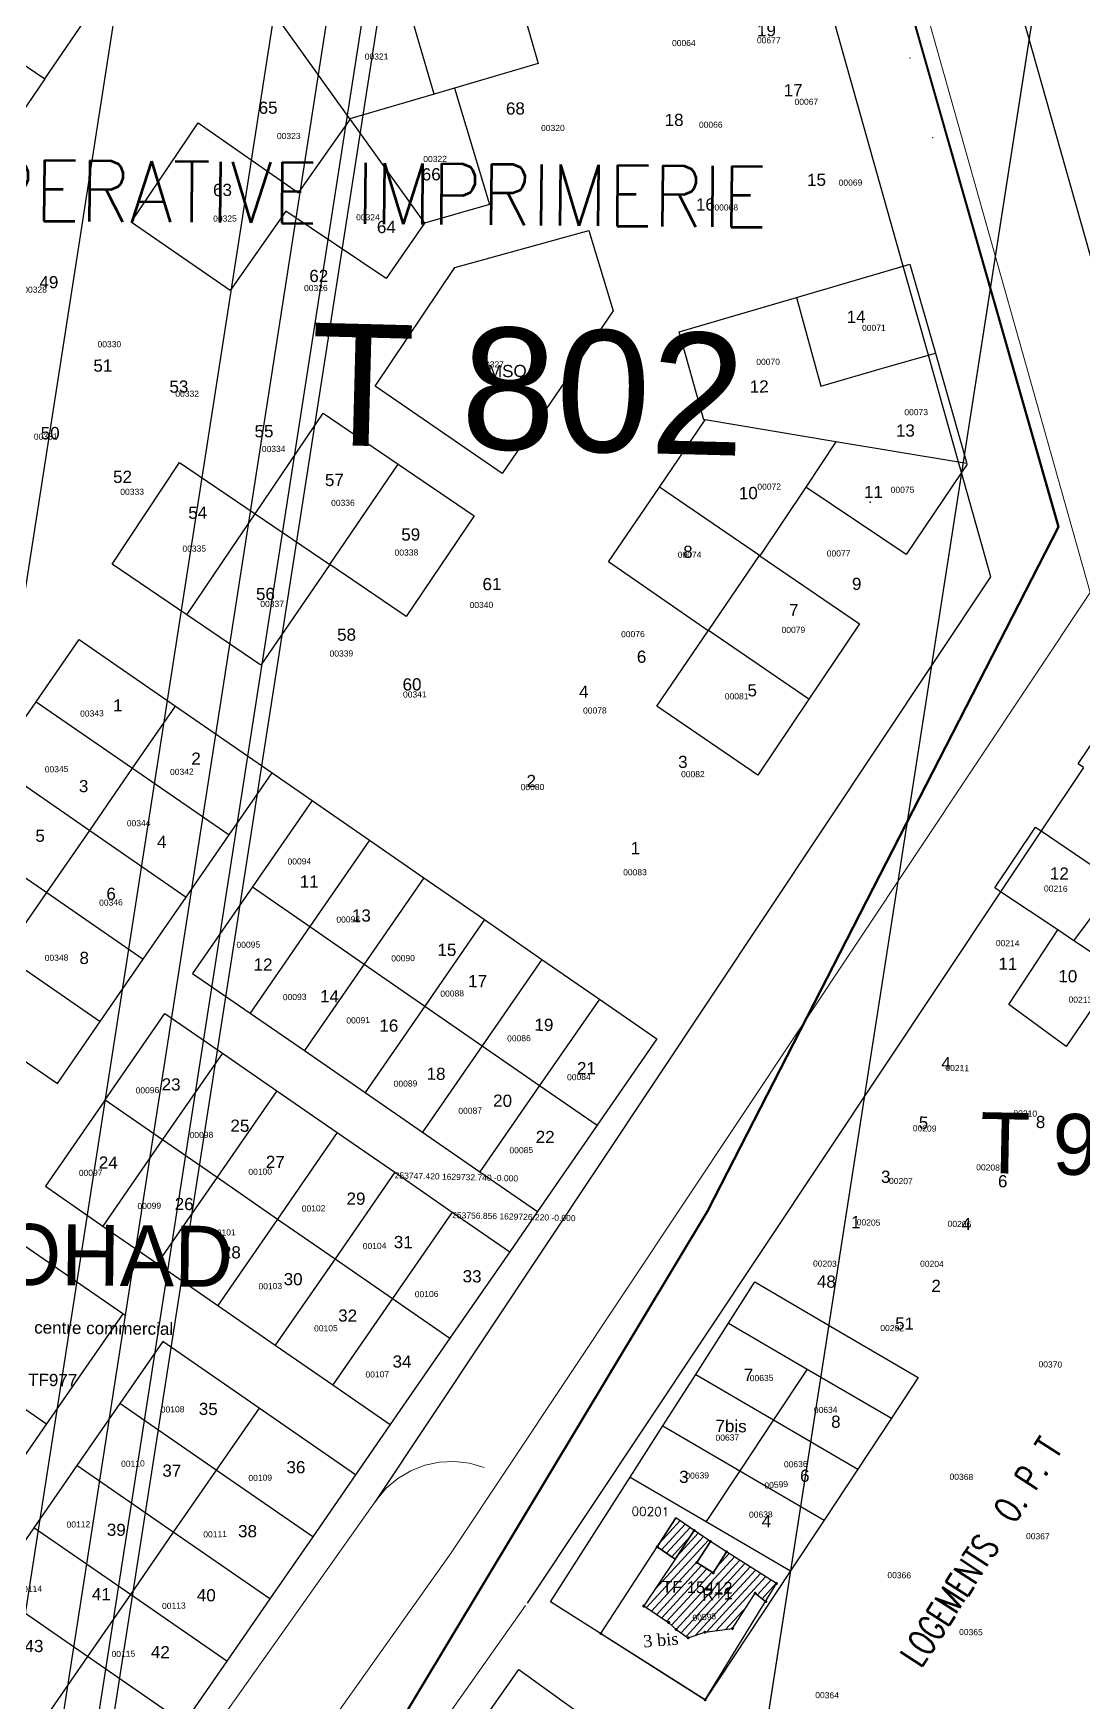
# Model space of a CAD drawing. Header units: metres. Extents: x 0 to 1324930, y 0 to 1631912.
# Drawn here: x 253688.1 to 253860.4, y 1629645.8 to 1629919.7 of the extents above; entities that cross this region are included whole.
import ezdxf
from ezdxf.enums import TextEntityAlignment as Align

# ---------------------------------------------------------------- set-up
doc = ezdxf.new("R2010")
doc.units = ezdxf.units.M
doc.header["$MEASUREMENT"] = 0
for name, color, linetype in [('A_revoir_geometrie_aberrante', 7, 'Continuous'), ('A_revoir_niveau_0', 7, 'Continuous'), ('historique_numero_parcelle', 7, 'Continuous'), ('limites_parcelles', 7, 'Continuous'), ('limites_sections', 7, 'Continuous'), ('numero_lot', 7, 'Continuous'), ('numero_parcelle', 7, 'Continuous'), ('toponymie', 7, 'Continuous')]:
    doc.layers.add(name, color=color, linetype=linetype)
for name, color, linetype, lineweight in [('Autorisation de Morceller', 7, 'Continuous', 0), ('CABA', 7, 'Continuous', 0), ('emprise_ht_pik_rufisque', 7, 'Continuous', 0), ('Numero Titre Foncier', 4, 'Continuous', 0), ('Numero_TF', 7, 'Continuous', 0), ('Traitement', 7, 'Continuous', 0)]:
    doc.layers.add(name, color=color, linetype=linetype, lineweight=lineweight)
doc.layers.add('Lignes HT Vectorisées', color=6, linetype='Continuous', lineweight=0, true_color=0xff00ff)
doc.styles.add('Style-Arial', font='arial.ttf')
doc.styles.add('Style-Bodoni MT', font='BOD_R.TTF')
doc.styles.add('Style-ENGINEERING', font='ENGINEERING.shx')
doc.styles.add('Style-FANCY', font='times.ttf')
doc.styles.add('Style-STANDARD', font='STANDARD.shx')
doc.styles.add('Style-txt', font='txt.shx')

msp = doc.modelspace()

# ---------------------------------------------------------------- hatches: boundary and pattern name
at = {"layer": 'A_revoir_niveau_0', "linetype": 'Continuous', "lineweight": 30}
h = msp.add_hatch(dxfattribs=at)
h.set_pattern_fill('MSTN', style=0, pattern_type=2)
h.set_pattern_definition([(47.4281, (184578.4128, 1639440.6521), (-0.736644001, 0.676712421), [])])
h.paths.add_polyline_path([(253796.60576, 1629673.94048), (253793.58848, 1629676.01968), (253790.50078, 1629671.26573), (253790.50009, 1629671.26466), (253793.46402, 1629669.22221)])
h = msp.add_hatch(dxfattribs=at)
h.set_pattern_fill('MSTN', style=0, pattern_type=2)
h.set_pattern_definition([(47.4281, (184578.5619, 1639429.5986), (-0.736644001, 0.676712421), [])])
h.paths.add_polyline_path([(253806.61364, 1629663.62307), (253808.28728, 1629662.29038), (253810.09724, 1629665.24154), (253801.90999, 1629670.44797), (253799.72235, 1629666.97819), (253797.00248, 1629668.69304), (253799.24183, 1629672.12396), (253796.60576, 1629673.94048), (253793.46402, 1629669.22221), (253788.34253, 1629661.53074), (253792.39543, 1629658.83719), (253793.6444, 1629657.6687), (253795.58282, 1629656.32019), (253798.31873, 1629657.24917), (253802.89755, 1629657.83079)])

# ---------------------------------------------------------------- linework, layer by layer
at = {"layer": 'A_revoir_geometrie_aberrante'}
for p in [(253990.77553, 1630812.68852), (253990.77547, 1630812.68846), (253832.15824, 1630762.91725), (253854.39451, 1630680.82364), (253862.27647, 1630677.74937), (253858.70299, 1630671.267), (253842.95258, 1630663.93894)]:
    msp.add_line(p, (0, 0), dxfattribs=at)
at = {"layer": 'A_revoir_niveau_0', "color": 7, "linetype": 'Continuous', "lineweight": 30}
for p, q in [((253790.50009, 1629671.26466), (253793.58848, 1629676.01968)), ((253781.23873, 1629657.00549), (253790.50078, 1629671.26573)), ((253798.38886, 1629646.15094), (253810.09724, 1629665.24154)), ((253781.23873, 1629657.00549), (253798.38886, 1629646.15094))]:
    msp.add_line(p, q, dxfattribs=at)
at = {"layer": 'A_revoir_niveau_0', "color": 7, "linetype": 'Continuous', "lineweight": 30, "flags": 128}
for points in [[(253796.60576, 1629673.94048), (253793.58848, 1629676.01968), (253790.50078, 1629671.26573), (253790.50009, 1629671.26466), (253793.46402, 1629669.22221), (253796.60576, 1629673.94048)], [(253806.61365, 1629663.62307), (253808.28728, 1629662.29038), (253810.09724, 1629665.24154), (253801.90999, 1629670.44797), (253799.72235, 1629666.97819), (253797.00248, 1629668.69304), (253799.24183, 1629672.12396), (253796.60576, 1629673.94048), (253793.46402, 1629669.22221), (253788.34252, 1629661.53074), (253792.39543, 1629658.83719), (253793.6444, 1629657.6687), (253795.58282, 1629656.32019), (253798.31873, 1629657.24917), (253802.89755, 1629657.83079), (253806.61365, 1629663.62307)]]:
    msp.add_lwpolyline(points, close=True, dxfattribs=at)
for points in [[(253810.09724, 1629665.24154), (253801.90999, 1629670.44797), (253799.24183, 1629672.12396), (253793.58848, 1629676.01968)], [(253796.60576, 1629673.94048), (253793.46402, 1629669.22221)], [(253799.24183, 1629672.12396), (253797.00248, 1629668.69304), (253799.72235, 1629666.97819), (253801.90999, 1629670.44797)], [(253793.46402, 1629669.22221), (253788.34252, 1629661.53074), (253792.39543, 1629658.83719), (253793.6444, 1629657.6687), (253795.58282, 1629656.32019), (253798.31873, 1629657.24917), (253802.89755, 1629657.83079), (253806.61365, 1629663.62307), (253808.33266, 1629662.25425)], [(253793.46402, 1629669.22221), (253790.50009, 1629671.26466)]]:
    msp.add_lwpolyline(points, dxfattribs=at)
at = {"layer": 'A_revoir_niveau_0', "color": 1, "linetype": 'Continuous', "lineweight": 0}
for p in [(253832.02069, 1629915.7241), (253832.02371, 1629915.72306), (253835.73193, 1629902.61868), (253835.73495, 1629902.61764)]:
    msp.add_point(p, dxfattribs=at)
at = {"layer": 'A_revoir_niveau_0', "color": 1, "linetype": 'Continuous', "lineweight": 70}
for p in [(253796.60576, 1629673.94048), (253799.24183, 1629672.12396), (253790.50078, 1629671.26573), (253801.90999, 1629670.44797), (253797.00248, 1629668.69304), (253799.72235, 1629666.97819), (253806.61365, 1629663.62307), (253810.09724, 1629665.24154), (253788.34252, 1629661.53074), (253808.33266, 1629662.25425), (253792.39543, 1629658.83719), (253781.23873, 1629657.00549), (253793.6444, 1629657.6687), (253795.58282, 1629656.32019), (253798.31873, 1629657.24917), (253802.89755, 1629657.83079), (253798.38886, 1629646.15094)]:
    msp.add_point(p, dxfattribs=at)
at = {"layer": 'A_revoir_niveau_0', "color": 1, "linetype": 'Continuous', "lineweight": 53}
for p in [(253796.60984, 1629673.93865), (253799.24592, 1629672.12213), (253790.50487, 1629671.2639), (253801.91407, 1629670.44614), (253797.00656, 1629668.69121), (253799.72643, 1629666.97636), (253806.61773, 1629663.62124), (253810.10132, 1629665.23971), (253788.34661, 1629661.52891), (253808.33675, 1629662.25242), (253792.39951, 1629658.83536), (253781.24282, 1629657.00366), (253793.64849, 1629657.66687), (253795.58691, 1629656.31836), (253798.32281, 1629657.24734), (253802.90163, 1629657.82896), (253798.39294, 1629646.14911)]:
    msp.add_point(p, dxfattribs=at)
at = {"layer": 'CABA', "color": 4, "linetype": 'Continuous', "lineweight": 30}
msp.add_point((253825.49492, 1629842.796), dxfattribs=at)
at = {"layer": 'emprise_ht_pik_rufisque', "color": 1}
for p, q in [((253747.91526, 1629682.46818), (253750.03953, 1629683.7429)), ((253750.03953, 1629683.7429), (253752.34464, 1629684.65058)), ((253752.34464, 1629684.65058), (253754.76771, 1629685.16648)), ((253754.76771, 1629685.16648), (253757.24265, 1629685.27652)), ((253757.24265, 1629685.27652), (253759.70194, 1629684.97769)), ((253759.70194, 1629684.97769), (253762.07851, 1629684.27815)), ((253744.4345, 1629678.96581), (253746.02977, 1629680.86121)), ((253746.02977, 1629680.86121), (253747.91526, 1629682.46818)), ((253684.30776, 1629594.19966), (253744.4345, 1629678.96581)), ((253768.9038, 1629661.60913), (253708.88531, 1629576.99558))]:
    msp.add_line(p, q, dxfattribs=at)
at = {"layer": 'Lignes HT Vectorisées', "color": 5, "flags": 128}
for points in [[(253756.66915, 1629670.28747), (253861.6214, 1629827.96483), (253775.88294, 1630131.98512), (253683.84738, 1630461.07475), (253586.37462, 1630811.1062), (253617.63126, 1631056.92065), (253648.5016, 1631303.4799), (253822.38623, 1631416.29853), (253967.16361, 1631512.85749)], [(252300.51846, 1628679.7793), (252309.3366, 1628700.77108), (252580.07717, 1628648.77369), (252824.63213, 1628734.41955), (253013.71055, 1628846.69242), (253204.21108, 1628962.6464), (253437.57414, 1629102.28059), (253538.1889, 1629350.04156), (253696.54241, 1629585.52132), (253756.66915, 1629670.28747)]]:
    msp.add_lwpolyline(points, dxfattribs=at)
at = {"layer": 'limites_parcelles'}
for p, q in [((253836.49982, 1629972.30678), (253876.05829, 1629832.03626)), ((253765.41655, 1629934.07071), (253770.95528, 1629914.77839)), ((253753.90834, 1629909.77929), (253748.19856, 1629929.19012)), ((253830.92769, 1629881.53854), (253818.27187, 1629926.41486)), ((253689.964, 1629912.30078), (253696.3625, 1629921.65701)), ((253740.02808, 1629905.70086), (253727.44963, 1629923.25864)), ((253685.53771, 1629915.29222), (253689.964, 1629912.30078)), ((253770.95528, 1629914.77839), (253757.2499, 1629910.75852)), ((253689.964, 1629912.30078), (253681.60074, 1629900.04728)), ((253757.2499, 1629910.75852), (253753.90834, 1629909.77929)), ((253757.2499, 1629910.75852), (253762.96715, 1629891.63777)), ((253753.90834, 1629909.77929), (253740.02808, 1629905.70086)), ((253704.12021, 1629888.75359), (253715.11833, 1629905.04026)), ((253715.11833, 1629905.04026), (253731.63919, 1629893.56417)), ((253731.63919, 1629893.56417), (253740.09427, 1629905.60847)), ((253740.09427, 1629905.60847), (253740.02808, 1629905.70086)), ((253740.09427, 1629905.60847), (253752.28326, 1629888.60433)), ((253762.96715, 1629891.63777), (253752.28326, 1629888.60433)), ((253720.40871, 1629877.54548), (253704.12021, 1629888.75359)), ((253729.54522, 1629890.57577), (253720.40871, 1629877.54548)), ((253745.98284, 1629879.46896), (253729.54522, 1629890.57577)), ((253752.28326, 1629888.60433), (253745.98284, 1629879.46896)), ((253757.2571, 1629881.31752), (253779.29502, 1629887.37026)), ((253779.29502, 1629887.37026), (253783.31052, 1629874.16486)), ((253744.20701, 1629861.81281), (253757.2571, 1629881.31752)), ((253813.38219, 1629876.38764), (253830.92769, 1629881.53854)), ((253830.92769, 1629881.53854), (253832.02505, 1629881.8607)), ((253835.05633, 1629866.89877), (253830.92769, 1629881.53854)), ((253832.02505, 1629881.8607), (253836.20305, 1629867.22667)), ((253794.14084, 1629870.73934), (253813.38219, 1629876.38764)), ((253813.38219, 1629876.38764), (253817.3694, 1629861.84194)), ((253783.31052, 1629874.16486), (253765.06285, 1629847.49448)), ((253798.177, 1629856.31408), (253794.14084, 1629870.73934)), ((253828.30249, 1629864.96757), (253835.05633, 1629866.89877)), ((253835.05633, 1629866.89877), (253836.20305, 1629867.22667)), ((253840.01145, 1629849.32839), (253835.05633, 1629866.89877)), ((253836.20305, 1629867.22667), (253841.37157, 1629849.10116)), ((253817.3694, 1629861.84194), (253828.30249, 1629864.96757)), ((253765.06285, 1629847.49448), (253744.20701, 1629861.81281)), ((253724.48952, 1629840.8398), (253735.68536, 1629857.38821)), ((253735.68536, 1629857.38821), (253747.99912, 1629848.99547)), ((253790.87339, 1629845.24988), (253798.40083, 1629856.27672)), ((253798.40083, 1629856.27672), (253798.177, 1629856.31408)), ((253819.86941, 1629852.69345), (253798.40083, 1629856.27672)), ((253819.86941, 1629852.69345), (253814.90426, 1629845.24981)), ((253840.01145, 1629849.32839), (253819.86941, 1629852.69345)), ((253701.01052, 1629832.6144), (253712.05523, 1629849.29149)), ((253712.05523, 1629849.29149), (253724.48952, 1629840.8398)), ((253736.73267, 1629832.51646), (253748.00132, 1629848.99397)), ((253747.99912, 1629848.99547), (253748.00132, 1629848.99397)), ((253748.00132, 1629848.99397), (253760.44366, 1629840.51388)), ((253840.4812, 1629847.66269), (253831.41153, 1629834.18361)), ((253841.37157, 1629849.10116), (253840.01145, 1629849.32839)), ((253840.4812, 1629847.66269), (253840.01145, 1629849.32839)), ((253841.40218, 1629849.03143), (253840.4812, 1629847.66269)), ((253845.31197, 1629830.53326), (253840.4812, 1629847.66269)), ((253782.51022, 1629832.98638), (253790.87339, 1629845.24988)), ((253807.31215, 1629834.01308), (253790.87339, 1629845.24988)), ((253814.90426, 1629845.24981), (253807.38258, 1629833.96369)), ((253831.41153, 1629834.18361), (253814.90426, 1629845.24981)), ((253720.45148, 1629834.87431), (253724.48952, 1629840.8398)), ((253724.48952, 1629840.8398), (253736.73267, 1629832.51646)), ((253760.44366, 1629840.51388), (253749.29773, 1629823.97591)), ((253713.27385, 1629824.27123), (253720.45148, 1629834.87431)), ((253798.93924, 1629821.71949), (253807.31215, 1629834.01308)), ((253807.38258, 1629833.96369), (253823.74082, 1629822.78619)), ((253713.27385, 1629824.27123), (253701.01052, 1629832.6144)), ((253736.73267, 1629832.51646), (253725.42657, 1629815.99709)), ((253749.29773, 1629823.97591), (253736.73267, 1629832.51646)), ((253798.88985, 1629821.64906), (253782.51022, 1629832.98638)), ((253744.18232, 1629678.59888), (253845.31197, 1629830.53326)), ((253725.42657, 1629815.99709), (253713.27385, 1629824.27123)), ((253823.74082, 1629822.78619), (253815.43834, 1629810.44322)), ((253688.53912, 1629810.01204), (253695.58929, 1629820.21414)), ((253695.58929, 1629820.21414), (253711.42649, 1629809.27107)), ((253790.47756, 1629809.28512), (253798.88985, 1629821.64906)), ((253815.43834, 1629810.44322), (253798.93924, 1629821.71949)), ((253681.48975, 1629799.81109), (253688.53912, 1629810.01204)), ((253688.53912, 1629810.01204), (253704.37608, 1629799.06921)), ((253704.37608, 1629799.06921), (253711.42649, 1629809.27107)), ((253711.42649, 1629809.27107), (253727.26324, 1629798.32833)), ((253807.04709, 1629797.95946), (253790.47756, 1629809.28512)), ((253815.43834, 1629810.44322), (253807.04709, 1629797.95946)), ((253859.63783, 1629799.79049), (253866.40501, 1629809.89358)), ((253681.48975, 1629799.81109), (253697.32635, 1629788.86833)), ((253697.32635, 1629788.86833), (253704.37608, 1629799.06921)), ((253704.37608, 1629799.06921), (253720.21267, 1629788.12663)), ((253720.21267, 1629788.12663), (253727.26324, 1629798.32833)), ((253727.26324, 1629798.32833), (253733.83712, 1629793.78596)), ((253860.49903, 1629799.20734), (253853.56448, 1629788.78906)), ((253860.49903, 1629799.20734), (253859.63783, 1629799.79049)), ((253733.83712, 1629793.78596), (253724.03105, 1629779.59315)), ((253733.83712, 1629793.78596), (253743.27381, 1629787.26547)), ((253674.44006, 1629789.60968), (253690.27631, 1629778.667)), ((253690.27631, 1629778.667), (253697.32635, 1629788.86833)), ((253697.32635, 1629788.86833), (253713.16267, 1629777.92576)), ((253713.16267, 1629777.92576), (253720.21267, 1629788.12663)), ((253743.27381, 1629787.26547), (253733.46613, 1629773.07386)), ((253743.27381, 1629787.26547), (253752.2003, 1629781.09752)), ((253845.9755, 1629779.43194), (253852.66327, 1629789.40118)), ((253853.56448, 1629788.78906), (253846.917, 1629778.80208)), ((253852.66327, 1629789.40118), (253853.56448, 1629788.78906)), ((253853.56448, 1629788.78906), (253866.03018, 1629780.32204)), ((253683.22634, 1629768.46577), (253690.27631, 1629778.667)), ((253690.27631, 1629778.667), (253706.11237, 1629767.72444)), ((253724.03105, 1629779.59315), (253714.22605, 1629765.40188)), ((253724.03105, 1629779.59315), (253733.46613, 1629773.07386)), ((253752.2003, 1629781.09752), (253742.39276, 1629766.90589)), ((253752.2003, 1629781.09752), (253762.14675, 1629774.2248)), ((253846.917, 1629778.80208), (253769.15598, 1629661.97607)), ((253846.917, 1629778.80208), (253845.9755, 1629779.43194)), ((253856.29836, 1629772.52604), (253846.917, 1629778.80208)), ((253858.95316, 1629770.75492), (253865.84132, 1629779.98725)), ((253706.11237, 1629767.72444), (253713.16267, 1629777.92576)), ((253733.46613, 1629773.07386), (253723.65942, 1629758.88367)), ((253733.46613, 1629773.07386), (253742.39276, 1629766.90589)), ((253762.14675, 1629774.2248), (253752.33926, 1629760.03324)), ((253762.14675, 1629774.2248), (253771.58299, 1629767.70462)), ((253848.28018, 1629760.29062), (253856.29836, 1629772.52604)), ((253858.95316, 1629770.75492), (253856.29836, 1629772.52604)), ((253866.20114, 1629765.90692), (253858.95316, 1629770.75492)), ((253683.22634, 1629768.46577), (253699.06221, 1629757.52335)), ((253699.06221, 1629757.52335), (253706.11237, 1629767.72444)), ((253771.58299, 1629767.70462), (253761.77554, 1629753.51313)), ((253771.58299, 1629767.70462), (253781.01968, 1629761.18413)), ((253714.22605, 1629765.40188), (253723.65942, 1629758.88367)), ((253742.39276, 1629766.90589), (253732.58612, 1629752.71556)), ((253742.39276, 1629766.90589), (253752.33926, 1629760.03324)), ((253866.20114, 1629765.90692), (253857.64793, 1629753.41956)), ((253752.33926, 1629760.03324), (253742.53257, 1629745.84284)), ((253752.33926, 1629760.03324), (253761.77554, 1629753.51313)), ((253781.01968, 1629761.18413), (253771.21239, 1629746.99262)), ((253781.01968, 1629761.18413), (253790.45592, 1629754.66395)), ((253857.64793, 1629753.41956), (253848.28018, 1629760.29062)), ((253676.17668, 1629758.265), (253692.01237, 1629747.32269)), ((253692.01237, 1629747.32269), (253699.06221, 1629757.52335)), ((253699.8666, 1629744.63066), (253709.67414, 1629758.82179)), ((253709.67414, 1629758.82179), (253719.11035, 1629752.30158)), ((253723.65942, 1629758.88367), (253732.58612, 1629752.71556)), ((253790.45592, 1629754.66395), (253780.6485, 1629740.47262)), ((253719.11035, 1629752.30158), (253709.30292, 1629738.11037)), ((253719.11035, 1629752.30158), (253728.03703, 1629746.13344)), ((253732.58612, 1629752.71556), (253742.53257, 1629745.84284)), ((253761.77554, 1629753.51313), (253751.9688, 1629739.32266)), ((253761.77554, 1629753.51313), (253771.21239, 1629746.99262)), ((253728.03703, 1629746.13344), (253718.2296, 1629731.94223)), ((253728.03703, 1629746.13344), (253737.98299, 1629739.26099)), ((253742.53257, 1629745.84284), (253751.9688, 1629739.32266)), ((253771.21239, 1629746.99262), (253761.40572, 1629732.802)), ((253771.21239, 1629746.99262), (253780.6485, 1629740.47262)), ((253699.8666, 1629744.63066), (253690.0589, 1629730.43928)), ((253699.8666, 1629744.63066), (253709.30292, 1629738.11037)), ((253780.6485, 1629740.47262), (253770.84161, 1629726.28205)), ((253709.30292, 1629738.11037), (253699.49541, 1629723.91903)), ((253709.30292, 1629738.11037), (253718.2296, 1629731.94223)), ((253737.98299, 1629739.26099), (253728.1758, 1629725.06962)), ((253737.98299, 1629739.26099), (253747.42034, 1629732.73999)), ((253751.9688, 1629739.32266), (253761.40572, 1629732.802)), ((253747.42034, 1629732.73999), (253737.61269, 1629718.54894)), ((253747.42034, 1629732.73999), (253756.85541, 1629726.22057)), ((253761.40572, 1629732.802), (253770.84161, 1629726.28205)), ((253690.0589, 1629730.43928), (253699.49541, 1629723.91903)), ((253718.2296, 1629731.94223), (253708.42217, 1629717.751)), ((253718.2296, 1629731.94223), (253728.1758, 1629725.06962)), ((253699.49541, 1629723.91903), (253708.42217, 1629717.751)), ((253728.1758, 1629725.06962), (253718.36868, 1629710.87836)), ((253728.1758, 1629725.06962), (253737.61269, 1629718.54894)), ((253756.85541, 1629726.22057), (253747.04799, 1629712.02935)), ((253756.85541, 1629726.22057), (253766.29262, 1629719.69966)), ((253770.84161, 1629726.28205), (253766.29262, 1629719.69966)), ((253702.7405, 1629709.5237), (253684.37438, 1629722.21381)), ((253737.61269, 1629718.54894), (253727.80519, 1629704.35811)), ((253737.61269, 1629718.54894), (253747.04799, 1629712.02935)), ((253766.29262, 1629719.69966), (253756.48525, 1629705.50841)), ((253708.42217, 1629717.751), (253718.36868, 1629710.87836)), ((253802.23856, 1629707.9855), (253806.55128, 1629714.73019)), ((253806.55128, 1629714.73019), (253819.70901, 1629707.03488)), ((253718.36868, 1629710.87836), (253727.80519, 1629704.35811)), ((253747.04799, 1629712.02935), (253737.2408, 1629697.83849)), ((253747.04799, 1629712.02935), (253756.48525, 1629705.50841)), ((253702.7405, 1629709.5237), (253690.23041, 1629691.4224)), ((253703.24723, 1629709.17357), (253702.7405, 1629709.5237)), ((253796.84722, 1629699.55393), (253802.23856, 1629707.9855)), ((253802.23856, 1629707.9855), (253815.1378, 1629700.44116)), ((253709.31949, 1629704.97755), (253702.26962, 1629694.77656)), ((253725.15679, 1629694.03461), (253709.31949, 1629704.97755)), ((253756.48525, 1629705.50841), (253746.67821, 1629691.31762)), ((253819.70901, 1629707.03488), (253833.39283, 1629699.04141)), ((253671.86446, 1629704.11299), (253690.23041, 1629691.4224)), ((253727.80519, 1629704.35811), (253737.2408, 1629697.83849)), ((253791.45588, 1629691.12237), (253796.84722, 1629699.55393)), ((253796.84722, 1629699.55393), (253809.61032, 1629692.08922)), ((253815.1378, 1629700.44116), (253809.61032, 1629692.08922)), ((253815.1378, 1629700.44116), (253828.96657, 1629692.35339)), ((253737.2408, 1629697.83849), (253746.67821, 1629691.31762)), ((253833.39283, 1629699.04141), (253828.96657, 1629692.35339)), ((253702.26962, 1629694.77656), (253695.21992, 1629684.57583)), ((253718.10689, 1629683.83349), (253702.26962, 1629694.77656)), ((253725.15679, 1629694.03461), (253718.10689, 1629683.83349)), ((253740.99361, 1629683.09201), (253725.15679, 1629694.03461)), ((253690.23041, 1629691.4224), (253686.24985, 1629685.66278)), ((253746.67821, 1629691.31762), (253740.99361, 1629683.09201)), ((253786.06455, 1629682.69081), (253791.45588, 1629691.12237)), ((253791.45588, 1629691.12237), (253804.08284, 1629683.73728)), ((253809.61032, 1629692.08922), (253804.08284, 1629683.73728)), ((253809.61032, 1629692.08922), (253823.43909, 1629684.00145)), ((253828.96657, 1629692.35339), (253823.43909, 1629684.00145)), ((253695.21992, 1629684.57583), (253688.16991, 1629674.37463)), ((253711.05724, 1629673.63273), (253695.21992, 1629684.57583)), ((253718.10689, 1629683.83349), (253711.05724, 1629673.63273)), ((253733.94368, 1629672.89076), (253718.10689, 1629683.83349)), ((253740.99361, 1629683.09201), (253733.94368, 1629672.89076)), ((253772.98237, 1629662.23147), (253786.06455, 1629682.69081)), ((253786.06455, 1629682.69081), (253798.55537, 1629675.38534)), ((253804.08284, 1629683.73728), (253798.55537, 1629675.38534)), ((253804.08284, 1629683.73728), (253817.91161, 1629675.64951)), ((253823.43909, 1629684.00145), (253817.91161, 1629675.64951)), ((253798.55537, 1629675.38534), (253812.38413, 1629667.29757)), ((253817.91161, 1629675.64951), (253812.38413, 1629667.29757)), ((253688.16991, 1629674.37463), (253681.12022, 1629664.1739)), ((253704.00727, 1629663.43151), (253688.16991, 1629674.37463)), ((253711.05724, 1629673.63273), (253704.00727, 1629663.43151)), ((253726.89407, 1629662.68997), (253711.05724, 1629673.63273)), ((253733.94368, 1629672.89076), (253726.89407, 1629662.68997)), ((253812.38413, 1629667.29757), (253798.38886, 1629646.15094)), ((253696.95762, 1629653.23075), (253681.12022, 1629664.1739)), ((253704.00727, 1629663.43151), (253696.95762, 1629653.23075)), ((253719.84414, 1629652.48872), (253704.00727, 1629663.43151)), ((253726.89407, 1629662.68997), (253719.84414, 1629652.48872)), ((253798.38886, 1629646.15094), (253772.98237, 1629662.23147)), ((253696.95762, 1629653.23075), (253689.90666, 1629643.02809)), ((253712.79452, 1629642.28794), (253696.95762, 1629653.23075)), ((253719.84414, 1629652.48872), (253712.79452, 1629642.28794)), ((253762.73426, 1629643.90805), (253767.77992, 1629651.11492)), ((253767.77992, 1629651.11492), (253779.95386, 1629642.34946))]:
    msp.add_line(p, q, dxfattribs=at)
at = {"layer": 'limites_sections', "color": 112, "linetype": 'Continuous', "lineweight": 40, "flags": 128}
for points in [[(254266.72124, 1629287.51673), (254172.48417, 1629409.31925), (254097.22164, 1629442.49494), (254024.76813, 1629444.48435), (253971.49352, 1629433.82949), (253653.94722, 1629377.17001), (253582.75022, 1629367.14207), (253798.76793, 1629726.38387), (253856.42036, 1629838.71662), (253802.99925, 1630025.997), (253799.36956, 1630038.16252), (253786.53856, 1630083.23103), (253799.36956, 1630038.16252), (253907.40539, 1630046.33621), (253955.51113, 1630039.11967), (254024.76813, 1629997.35713), (254129.31023, 1629944.47073), (254144.35091, 1629962.85453), (254275.33492, 1629929.18652)], [(254266.72124, 1629287.51673), (254172.48417, 1629409.31925), (254097.22164, 1629442.49494), (254024.76813, 1629444.48435), (253971.49352, 1629433.82949), (253662.59302, 1629378.69766), (253582.75022, 1629367.14207), (253798.76793, 1629726.38387), (253856.42036, 1629838.71662), (253802.99925, 1630025.997), (253799.36956, 1630038.16252), (253786.53856, 1630083.23103), (253799.36956, 1630038.16252), (253907.40539, 1630046.33621), (253955.51113, 1630039.11967), (254024.76813, 1629997.35713), (254129.31023, 1629944.47073), (254144.35091, 1629962.85453), (254275.33492, 1629929.18652)], [(253799.36956, 1630038.16252), (253856.42032, 1629838.7166), (253798.76793, 1629726.38384), (253582.75022, 1629367.14207), (253514.63591, 1629393.29182), (253503.68044, 1629399.74735), (253463.16064, 1629612.88736), (253394.94697, 1629619.27583), (253335.50021, 1629603.46312), (253325.48823, 1629598.58362), (253296.43383, 1629591.04183), (253239.42311, 1629594.89294), (253258.48029, 1629694.07782), (253239.84941, 1629709.10854), (253235.59543, 1629794.86585), (253237.80426, 1629775.92513), (253237.80426, 1629775.92513), (253264.68264, 1629775.42816), (253276.08156, 1629797.15961), (253283.21815, 1629825.84344), (253264.42056, 1629860.90563), (253292.36857, 1629875.25951), (253349.87463, 1629905.00727), (253520.67758, 1630008.00346)]]:
    msp.add_lwpolyline(points, dxfattribs=at)

# ---------------------------------------------------------------- texts
at = {"layer": 'Autorisation de Morceller', "color": 1, "linetype": 'Continuous', "lineweight": 13, "style": 'Style-Arial'}
for s, p in [('253747.420 1629732.740 -0.000', (253747.42034, 1629732.73999)), ('253756.856 1629726.220 -0.000', (253756.85609, 1629726.22009))]:
    msp.add_text(s, height=1, rotation=358.5481, dxfattribs=at).set_placement(p, align=Align.TOP_LEFT)
at = {"layer": 'historique_numero_parcelle', "color": 7, "lineweight": 0, "style": 'Style-Arial'}
msp.add_text('00599', height=1, rotation=4.76413, dxfattribs=at).set_placement((253808.08612, 1629681.78286), align=Align.TOP_LEFT)
at = {"layer": 'historique_numero_parcelle', "color": 7, "lineweight": 0, "style": 'Style-txt'}
msp.add_text('00201', height=1.4478, rotation=359.0681, dxfattribs=at).set_placement((253789.40382, 1629677.04086), align=Align.MIDDLE_CENTER)
at = {"layer": 'Numero Titre Foncier', "color": 4, "linetype": 'Continuous', "lineweight": 13, "style": 'Style-Arial'}
msp.add_text('T 802', height=19.99996, rotation=358.50053, dxfattribs=at).set_placement((253769.2604, 1629861.31799), align=Align.MIDDLE_CENTER)
at = {"layer": 'Numero Titre Foncier', "linetype": 'Continuous', "lineweight": 30, "style": 'Style-Arial'}
msp.add_text('TF 15412', height=1.9304, rotation=359.0681, dxfattribs=at).set_placement((253797.1002, 1629664.60856), align=Align.MIDDLE_CENTER)
at = {"layer": 'numero_lot', "color": 7, "linetype": 'Continuous', "lineweight": 13, "style": 'Style-Arial'}
for s, rotation, p in [('19', 0.50053, (253806.90141, 1629921.24109)), ('17', 0.50053, (253811.26557, 1629911.3856)), ('65', 0.50053, (253725.05344, 1629908.5273)), ('68', 0.50053, (253765.6653, 1629908.39628)), ('18', 0.50053, (253791.73081, 1629906.51885)), ('66', 0.50053, (253751.8453, 1629897.58791)), ('15', 0.50053, (253815.11531, 1629896.68323)), ('63', 0.50053, (253717.56703, 1629895.02137)), ('16', 0.50053, (253796.86774, 1629892.6374)), ('64', 0.50053, (253744.47824, 1629888.94104)), ('49', 0.50053, (253689.06152, 1629879.87441)), ('62', 0.50053, (253733.3845, 1629880.90936)), ('14', 0.50053, (253821.61426, 1629874.19333)), ('51', 0.50053, (253697.91806, 1629866.18739)), ('MSQ', 0.50053, (253762.71366, 1629865.27292)), ('53', 0.50053, (253710.4065, 1629862.73395)), ('12', 0.50053, (253805.70396, 1629862.75681)), ('55', 0.50053, (253724.38494, 1629855.4071)), ('13', 0.50053, (253829.71296, 1629855.51759)), ('50', 0.50053, (253689.27795, 1629855.1004)), ('52', 0.50053, (253701.15179, 1629847.9171)), ('57', 0.50053, (253735.94228, 1629847.41137)), ('10', 0.50053, (253803.91533, 1629845.25231)), ('11', 0.50053, (253824.46181, 1629845.4318)), ('54', 0.50053, (253713.49966, 1629842.03341)), ('59', 0.50053, (253748.47881, 1629838.45258)), ('8', 0.50053, (253794.77714, 1629835.61837)), ('56', 0.50053, (253724.61834, 1629828.69003)), ('61', 0.50053, (253761.81719, 1629830.31047)), ('9', 0.50053, (253822.49019, 1629830.35472)), ('7', 0.50053, (253812.17283, 1629826.0543)), ('58', 0.50053, (253737.94398, 1629822.00521)), ('6', 0.50053, (253787.16148, 1629818.38683)), ('60', 0.50053, (253748.69383, 1629813.84049)), ('4', 0.50053, (253777.66578, 1629812.63618)), ('5', 0.50053, (253805.33073, 1629812.87787)), ('3', 0.50053, (253793.94596, 1629801.11916)), ('2', 0.50053, (253769.05679, 1629797.98691)), ('1', 0.50053, (253786.14164, 1629786.96272)), ('12', 359.0681, (253855.02489, 1629782.82546)), ('11', 359.0681, (253846.57205, 1629768.0111)), ('10', 359.0681, (253856.40725, 1629765.96784)), ('4', 359.0681, (253837.19581, 1629751.68265)), ('5', 359.0681, (253833.48456, 1629741.91324)), ('8', 359.0681, (253852.71074, 1629742.01879)), ('3', 359.0681, (253827.28002, 1629733.02096)), ('6', 359.0681, (253846.49261, 1629732.29015)), ('1', 359.0681, (253822.35274, 1629725.57191)), ('4', 359.0681, (253840.52759, 1629725.27628)), ('48', 359.0681, (253816.76132, 1629715.83308)), ('2', 359.0681, (253835.55609, 1629715.10907)), ('51', 359.0681, (253829.60468, 1629708.93155)), ('7', 359.0681, (253804.73816, 1629700.49565)), ('7bis', 359.0681, (253800.10221, 1629692.11315)), ('8', 359.0681, (253819.09801, 1629692.8057)), ('3', 359.0681, (253794.13519, 1629683.74826)), ('6', 359.0681, (253813.99316, 1629683.94122)), ('4', 359.0681, (253807.69723, 1629676.47776))]:
    msp.add_text(s, height=2, rotation=rotation, dxfattribs=at).set_placement(p, align=Align.TOP_LEFT)
at = {"layer": 'numero_lot', "color": 7, "linetype": 'Continuous', "lineweight": 0, "style": 'Style-Arial'}
for s, p in [('1', (253701.18291, 1629810.42284)), ('2', (253714.02079, 1629801.66849)), ('3', (253695.55741, 1629797.1602)), ('5', (253688.41938, 1629789.00774)), ('4', (253708.39152, 1629788.01387)), ('11', (253731.83262, 1629781.49927)), ('6', (253700.07395, 1629779.48178)), ('13', (253740.39366, 1629775.92403)), ('8', (253695.65307, 1629768.94964)), ('12', (253724.24412, 1629767.86523)), ('15', (253754.44027, 1629770.29116)), ('17', (253759.47948, 1629765.14494)), ('14', (253735.16049, 1629762.65727)), ('16', (253744.90608, 1629757.85363)), ('19', (253770.37479, 1629757.97709)), ('18', (253752.65833, 1629749.93575)), ('21', (253777.35332, 1629750.85138)), ('23', (253709.14871, 1629748.18772)), ('20', (253763.58359, 1629745.51074)), ('25', (253720.44006, 1629741.40273)), ('22', (253770.57348, 1629739.56098)), ('24', (253698.82581, 1629735.35446)), ('27', (253726.25493, 1629735.45832)), ('29', (253739.51341, 1629729.43671)), ('26', (253711.2936, 1629728.55611)), ('31', (253747.27468, 1629722.29578)), ('28', (253719.04678, 1629720.63122)), ('30', (253729.1869, 1629716.21046)), ('33', (253758.57851, 1629716.68573)), ('32', (253738.1366, 1629710.23311)), ('centre commercial', (253688.21678, 1629708.27341)), ('34', (253747.06831, 1629702.68787)), ('TF977', (253687.22103, 1629699.6834)), ('35', (253715.25029, 1629694.90269)), ('37', (253709.26651, 1629684.76899)), ('36', (253729.64662, 1629685.33893)), ('39', (253700.15201, 1629675.0602)), ('38', (253721.69982, 1629674.83383)), ('41', (253697.69025, 1629664.49648)), ('40', (253714.92844, 1629664.31538)), ('43', (253686.62937, 1629655.9852)), ('42', (253707.38498, 1629654.98211))]:
    msp.add_text(s, height=2, rotation=359.3981, dxfattribs=at).set_placement(p, align=Align.TOP_LEFT)
at = {"layer": 'numero_lot', "color": 7, "linetype": 'Continuous', "lineweight": 13, "style": 'Style-STANDARD', "width": 0.785185}
msp.add_text('LOGEMENTS  O. P. T', height=4.3434, rotation=57.082356, dxfattribs=at).set_placement((253843.68245, 1629670.42184), align=Align.MIDDLE_CENTER)
at = {"layer": 'numero_lot', "color": 7, "linetype": 'Continuous', "lineweight": 0, "style": 'Style-FANCY'}
msp.add_text('3 bis', height=1.999998, rotation=4.7581, dxfattribs=at).set_placement((253791.10574, 1629655.96083), align=Align.MIDDLE_CENTER)
at = {"layer": 'numero_parcelle', "color": 5, "lineweight": 0, "style": 'Style-Arial'}
for s, rotation, p in [('00064', 0.50053, (253792.94513, 1629918.64244)), ('00321', 0.50053, (253742.48265, 1629916.42394)), ('00067', 0.50053, (253813.0682, 1629908.9922)), ('00320', 0.50053, (253771.44217, 1629904.69467)), ('00066', 0.50053, (253797.36601, 1629905.22073)), ('00323', 0.50053, (253728.06775, 1629903.37255)), ('00322', 0.50053, (253752.10259, 1629899.60685)), ('00069', 0.50053, (253820.31194, 1629895.72975)), ('00068', 0.50053, (253799.90537, 1629891.64798)), ('00325', 0.50053, (253717.59092, 1629889.82423)), ('00324', 0.50053, (253741.06576, 1629890.0293)), ('00328', 0.50053, (253686.40753, 1629878.15258)), ('00326', 0.50053, (253732.51796, 1629878.41239)), ('00071', 0.50053, (253824.15156, 1629871.87119)), ('00330', 0.50053, (253698.60509, 1629869.19024)), ('00070', 0.50053, (253806.78397, 1629866.30169)), ('00327', 0.50053, (253761.45834, 1629865.88631)), ('00332', 0.50053, (253711.38529, 1629861.05743)), ('00073', 0.50053, (253831.09773, 1629858.03408)), ('00331', 0.50053, (253688.14663, 1629854.0233)), ('00334', 0.50053, (253725.58574, 1629851.99481)), ('00333', 0.50053, (253702.34708, 1629844.96068)), ('00072', 0.50053, (253806.96299, 1629845.80989)), ('00075', 0.50053, (253828.85548, 1629845.29448)), ('00336', 0.50053, (253736.96009, 1629843.14306)), ('00335', 0.50053, (253712.54887, 1629835.62756)), ('00338', 0.50053, (253747.38693, 1629834.98969)), ('00074', 0.50053, (253793.88085, 1629834.62447)), ('00077', 0.50053, (253818.35586, 1629834.83829)), ('00337', 0.50053, (253725.3373, 1629826.55261)), ('00340', 0.50053, (253759.70057, 1629826.3817)), ('00076', 0.50053, (253784.58056, 1629821.58765)), ('00079', 0.50053, (253810.93415, 1629822.28899)), ('00339', 0.50053, (253736.70548, 1629818.40747)), ('00341', 0.50053, (253748.76732, 1629811.68172)), ('00081', 0.50053, (253801.61534, 1629811.37201)), ('00078', 0.50053, (253778.33552, 1629809.04864)), ('00343', 1.13223, (253695.73902, 1629808.54384)), ('00345', 1.13223, (253689.93806, 1629799.3843)), ('00342', 1.13223, (253710.50646, 1629798.96759)), ('00082', 0.50053, (253794.43101, 1629798.58923)), ('00080', 0.50053, (253768.08977, 1629796.47467)), ('00344', 1.13223, (253703.40976, 1629790.53632)), ('00094', 1.13223, (253729.7986, 1629784.25472)), ('00083', 0.50053, (253784.92213, 1629782.48836)), ('00216', 359.0681, (253854.03656, 1629779.84791)), ('00346', 1.13223, (253698.85895, 1629777.49364)), ('00092', 1.13223, (253737.82684, 1629774.72134)), ('00095', 1.13223, (253721.41571, 1629770.57076)), ('00214', 359.0681, (253846.13866, 1629770.88189)), ('00348', 1.13223, (253689.93046, 1629768.43066)), ('00090', 1.13223, (253746.83584, 1629768.34728)), ('00088', 1.13223, (253754.8981, 1629762.5596)), ('00093', 1.13223, (253729.03533, 1629761.99089)), ('00213', 359.0681, (253858.07593, 1629761.60976)), ('00091', 1.13223, (253739.45914, 1629758.16188)), ('00086', 1.13223, (253765.86077, 1629755.20589)), ('00084', 1.13223, (253775.70014, 1629748.83758)), ('00211', 359.0681, (253837.85448, 1629750.39164)), ('00096', 1.13223, (253704.85976, 1629746.67196)), ('00089', 1.13223, (253747.23103, 1629747.76401)), ('00087', 1.13223, (253757.85497, 1629743.31401)), ('00210', 359.0681, (253849.02668, 1629742.93432)), ('00209', 359.0681, (253832.50076, 1629740.47478)), ('00098', 1.13223, (253713.72327, 1629739.33682)), ('00085', 1.13223, (253766.2445, 1629736.8357)), ('00097', 1.13223, (253695.53304, 1629733.12728)), ('00100', 1.13223, (253723.37168, 1629733.29916)), ('00208', 359.0681, (253842.9112, 1629734.06922)), ('00207', 359.0681, (253828.59571, 1629731.83358)), ('00099', 1.13223, (253705.15481, 1629727.69244)), ('00102', 1.13223, (253732.13569, 1629727.28126)), ('00205', 359.0681, (253823.29269, 1629725.03401)), ('00206', 359.0681, (253838.21693, 1629724.79125)), ('00101', 1.13223, (253717.40082, 1629723.31523)), ('00104', 1.13223, (253742.15461, 1629721.1099)), ('00203', 359.0681, (253816.11801, 1629718.26971)), ('00204', 359.0681, (253833.69679, 1629718.23879)), ('00103', 1.13223, (253725.03149, 1629714.5056)), ('00106', 1.13223, (253750.69582, 1629713.20755)), ('00105', 1.13223, (253734.1625, 1629707.597)), ('00202', 359.0681, (253827.16453, 1629707.6915)), ('00107', 1.13223, (253742.59882, 1629700.02613)), ('00370', 359.0681, (253853.14094, 1629701.72469)), ('00108', 1.13223, (253708.99271, 1629694.27091)), ('00110', 1.13223, (253702.469, 1629685.37353)), ('00109', 1.13223, (253723.37418, 1629683.0397)), ('00368', 359.0681, (253838.52903, 1629683.26182)), ('00112', 1.13223, (253693.51871, 1629675.39661)), ('00111', 1.13223, (253715.96846, 1629673.77714)), ('00367', 359.0681, (253851.09179, 1629673.50826)), ('00366', 359.0681, (253828.32778, 1629667.11452)), ('00114', 1.13223, (253685.61146, 1629664.79557)), ('00113', 1.13223, (253709.19092, 1629662.03159)), ('00598', 4.76413, (253796.27033, 1629660.05274)), ('00365', 359.0681, (253840.10213, 1629657.77166)), ('00115', 1.13223, (253700.89611, 1629654.13709)), ('00364', 359.0681, (253816.47853, 1629647.41306))]:
    msp.add_text(s, height=1, rotation=rotation, dxfattribs=at).set_placement(p, align=Align.TOP_LEFT)
at = {"layer": 'numero_parcelle', "color": 5, "insert": (253806.90153, 1629919.12879, -4042812.24497), "char_height": 1, "attachment_point": 1, "rotation": 359.4009042, "line_spacing_factor": 0.6, "style": 'Style-txt'}
msp.add_mtext('\\fArial|b0|i0|c00|p39;00677', dxfattribs=at)
at = {"layer": 'numero_parcelle', "color": 5, "linetype": 'Continuous', "lineweight": 0, "char_height": 1, "attachment_point": 1, "rotation": 1.1341295, "line_spacing_factor": 0.6, "style": 'Style-txt'}
for s, insert in [('\\fArial|b0|i0|c00|p39;00635', (253805.70668, 1629699.42221)), ('\\fArial|b0|i0|c00|p39;00634', (253816.23296, 1629694.19185)), ('\\fArial|b0|i0|c00|p39;00637', (253800.08084, 1629689.64902)), ('\\fArial|b0|i0|c00|p39;00639', (253795.13174, 1629683.41765)), ('\\fArial|b0|i0|c00|p39;00636', (253811.31388, 1629685.28393)), ('\\fArial|b0|i0|c00|p39;00638', (253805.58567, 1629677.01581))]:
    msp.add_mtext(s, dxfattribs=dict(at, insert=insert))
at = {"layer": 'numero_tf', "color": 4, "linetype": 'Continuous', "lineweight": 0, "insert": (253860.643, 1629737.21773), "char_height": 10.000002, "attachment_point": 5, "rotation": 358.8614011, "line_spacing_factor": 0.806439, "style": 'Style-FANCY'}
msp.add_mtext('\\FFANCY;T 977', dxfattribs=at)
at = {"layer": 'toponymie', "color": 7, "linetype": 'Continuous', "lineweight": 40, "style": 'Style-ENGINEERING'}
msp.add_text('COHAD', height=10.000002, rotation=359.3981, dxfattribs=at).set_placement((253696.73508, 1629719.15253), align=Align.MIDDLE_CENTER)
at = {"layer": 'toponymie', "color": 7, "linetype": 'Continuous', "lineweight": 30, "style": 'Style-Bodoni MT'}
msp.add_text('R+1', height=2.000584, rotation=2.4281, dxfattribs=at).set_placement((253797.86697, 1629664.41089), align=Align.TOP_LEFT)
at = {"layer": 'Traitement', "color": 7, "lineweight": 13, "style": 'Style-STANDARD'}
msp.add_text('COOPERATIVE IMPRIMERIE', height=9.99998, rotation=359.50053, dxfattribs=at).set_placement((253731.63919, 1629893.56417), align=Align.MIDDLE_CENTER)

doc.saveas('drawing.dxf')
